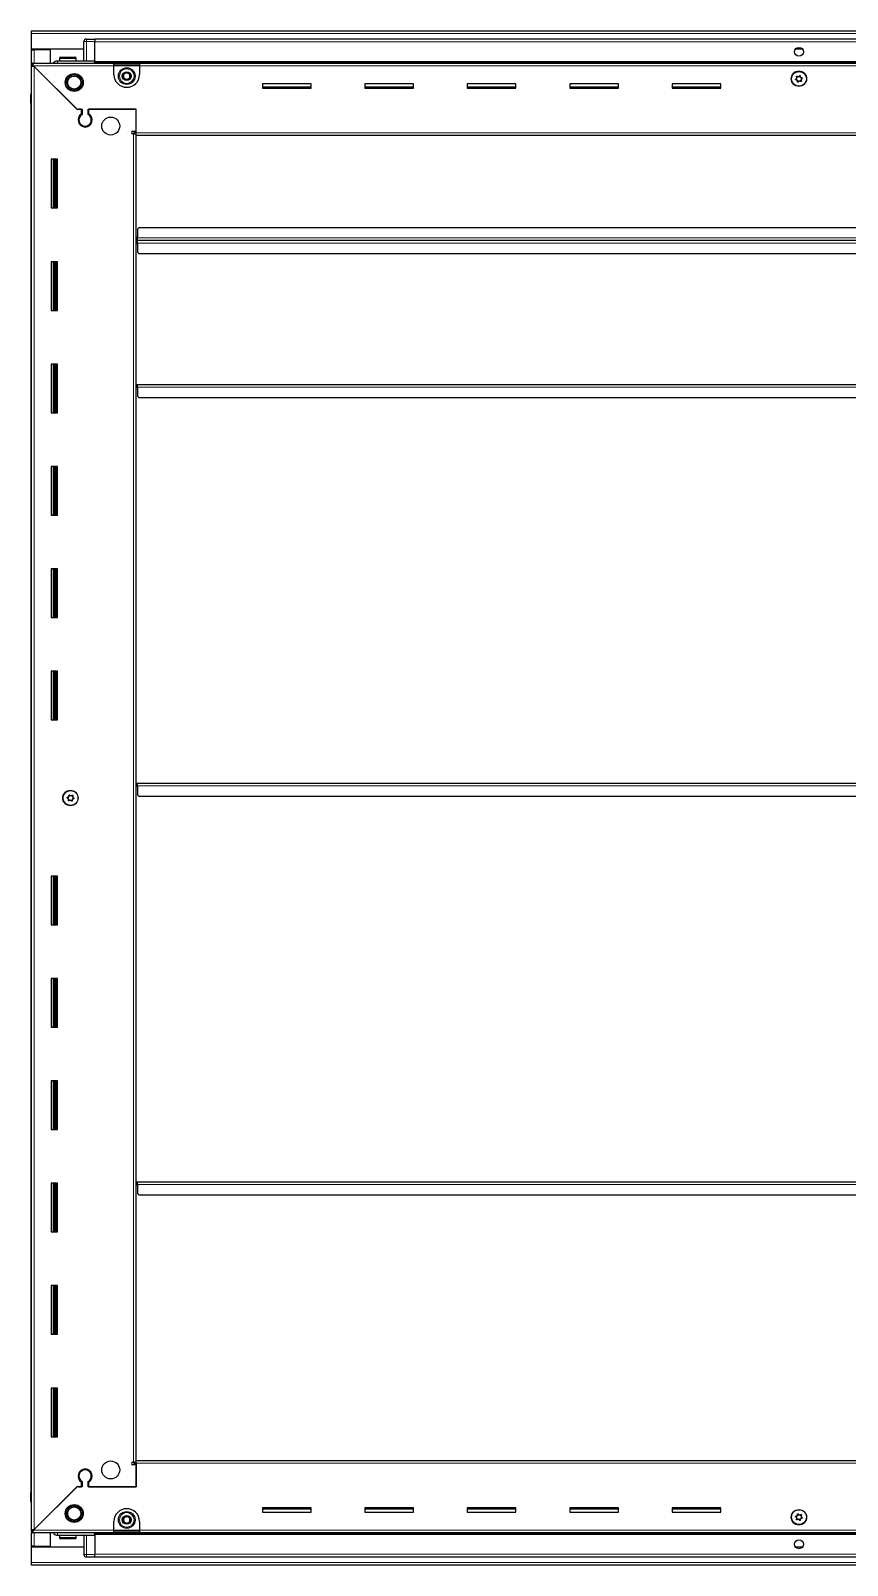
# Model space of a CAD drawing. Header units: millimetres. Extents: x 1315 to 6267, y -1645 to 1961.
# Drawn here: x 4991 to 5629, y 577 to 1776 of the extents above; entities that cross this region are included whole.
import ezdxf

# ---------------------------------------------------------------- set-up
doc = ezdxf.new("R2010")
doc.units = ezdxf.units.MM

msp = doc.modelspace()

# ---------------------------------------------------------------- linework, layer by layer
at = {"color": 7, "linetype": 'Continuous', "lineweight": 25}
for p, q in [((4991.66, 1773.72), (4991.66, 1775.82)), ((4991.66, 1775.82), (6190.66, 1775.82)), ((4991.66, 1761.32), (4991.66, 1773.72)), ((5032.66, 1752.32), (5032.66, 1767.32)), ((5033.34, 1768.82), (5033.34, 1768.82)), ((5034.66, 1769.32), (5041.16, 1769.32)), ((5034.66, 1769.32), (5041.16, 1769.32)), ((5041.16, 1769.32), (5041.16, 1769.32)), ((5041.16, 1769.32), (5041.16, 1769.32)), ((5041.16, 1769.32), (5041.16, 1767.32)), ((6141.16, 1769.17), (5041.16, 1769.17)), ((5041.16, 1752.32), (5041.16, 1767.32)), ((5032.66, 1761.32), (4991.66, 1761.32)), ((4991.66, 1760.82), (4991.66, 1761.32)), ((4991.66, 1760.82), (4993.76, 1760.82)), ((4991.66, 1750.57), (4991.66, 1760.82)), ((4991.66, 1749.07), (4991.66, 1750.57)), ((4991.66, 1750.57), (4992.66, 1750.57)), ((4992.66, 1749.07), (4992.66, 1750.57)), ((4992.66, 1750.57), (5056.16, 1750.57)), ((4993.16, 1760.82), (4993.16, 1761.32)), ((5006.66, 1760.82), (4993.76, 1760.82)), ((5006.66, 1750.57), (5006.66, 1760.82)), ((5012.16, 1752.32), (5041.16, 1752.32)), ((5013.66, 1754.22), (5013.66, 1752.32)), ((5014.46, 1755.02), (5025.86, 1755.02)), ((5026.66, 1752.32), (5026.66, 1754.22)), ((5041.09, 1750.57), (5041.16, 1752.29)), ((5041.16, 1752.32), (5041.16, 1751.82)), ((5041.16, 1751.17), (6141.16, 1751.17)), ((5056.16, 1748.47), (5056.16, 1750.57)), ((5056.16, 1750.57), (5076.16, 1750.57)), ((5076.16, 1750.57), (5076.16, 1748.47)), ((5076.16, 1750.57), (6106.16, 1750.57)), ((5594.03, 1761.32), (5588.29, 1761.32)), ((4991.66, 1748.57), (4991.66, 1749.07)), ((4991.66, 1749.07), (4992.66, 1749.07)), ((4991.66, 604.07), (4991.66, 1748.57)), ((4993.16, 1748.57), (4991.66, 1748.57)), ((4993.26, 1748.47), (5027.16, 1714.57)), ((5027.86, 1713.87), (4993.76, 1747.97)), ((5056.16, 1749.07), (5076.16, 1749.07)), ((5056.16, 1741.57), (5056.16, 1748.47)), ((5076.16, 1748.47), (5076.16, 1741.57)), ((5210.16, 1734.32), (5172.16, 1734.32)), ((5172.16, 1734.32), (5172.16, 1730.82)), ((5210.16, 1731.57), (5172.16, 1731.57)), ((5172.16, 1730.82), (5210.16, 1730.82)), ((5210.16, 1730.82), (5210.16, 1734.32)), ((5290.16, 1734.32), (5252.16, 1734.32)), ((5252.16, 1734.32), (5252.16, 1730.82)), ((5290.16, 1731.57), (5252.16, 1731.57)), ((5252.16, 1730.82), (5290.16, 1730.82)), ((5290.16, 1730.82), (5290.16, 1734.32)), ((5370.16, 1734.32), (5332.16, 1734.32)), ((5332.16, 1734.32), (5332.16, 1730.82)), ((5370.16, 1731.57), (5332.16, 1731.57)), ((5332.16, 1730.82), (5370.16, 1730.82)), ((5370.16, 1730.82), (5370.16, 1734.32)), ((5450.16, 1734.32), (5412.16, 1734.32)), ((5412.16, 1734.32), (5412.16, 1730.82)), ((5450.16, 1731.57), (5412.16, 1731.57)), ((5412.16, 1730.82), (5450.16, 1730.82)), ((5450.16, 1730.82), (5450.16, 1734.32)), ((5530.16, 1734.32), (5492.16, 1734.32)), ((5492.16, 1734.32), (5492.16, 1730.82)), ((5530.16, 1731.57), (5492.16, 1731.57)), ((5492.16, 1730.82), (5530.16, 1730.82)), ((5530.16, 1730.82), (5530.16, 1734.32)), ((4991.16, 1725.82), (4991.16, 1719.32)), ((4991.16, 1719.32), (4991.16, 1725.82)), ((4991.16, 1719.32), (4991.16, 1719.32)), ((4991.66, 1719.32), (4991.16, 1719.32)), ((4991.31, 1719.32), (4991.31, 633.32)), ((5027.16, 1714.57), (5031.36, 1714.57)), ((5028.56, 1714.57), (5027.86, 1713.87)), ((5030.66, 1714.57), (5028.56, 1714.57)), ((5030.66, 1714.57), (5030.66, 1710.68)), ((5031.36, 1714.57), (5031.36, 1710.29)), ((5035.96, 1714.57), (5073.66, 1714.57)), ((5035.96, 1710.29), (5035.96, 1714.57)), ((5036.66, 1710.68), (5036.66, 1714.57)), ((5073.66, 1714.57), (5036.66, 1714.57)), ((5073.66, 1695.92), (5073.66, 1714.57)), ((5073.66, 1697.32), (5073.66, 1714.57)), ((5031.66, 1701.71), (5031.66, 1700.95)), ((5070.81, 1697.32), (5073.66, 1697.32)), ((5071.56, 1695.32), (5070.81, 1695.32)), ((5071.56, 1695.32), (5073.66, 1695.32)), ((5073.66, 1696.32), (5071.66, 1696.32)), ((5071.66, 1696.32), (5071.66, 1695.32)), ((5073.66, 1693.82), (5073.66, 1695.92)), ((6108.66, 1693.82), (5073.66, 1693.82)), ((5073.66, 658.82), (5073.66, 1693.82)), ((5012.16, 1675.32), (5007.16, 1675.32)), ((5007.16, 1675.32), (5007.16, 1637.32)), ((5009.31, 1637.32), (5009.31, 1675.32)), ((5011.1, 1637.32), (5011.1, 1675.32)), ((5011.14, 1637.32), (5011.14, 1675.32)), ((5012.16, 1637.32), (5012.16, 1675.32)), ((5007.16, 1637.32), (5012.16, 1637.32)), ((5075.66, 1621.82), (5074.66, 1620.82)), ((5074.66, 1620.82), (5074.66, 1613.92)), ((6106.66, 1621.82), (5075.66, 1621.82)), ((5074.41, 1611.82), (5073.66, 1611.82)), ((5074.66, 1614.67), (5074.41, 1614.67)), ((5074.41, 1614.67), (5074.41, 1611.82)), ((5074.41, 1611.82), (5074.41, 1608.97)), ((5074.41, 1608.97), (5074.66, 1608.97)), ((5074.66, 1611.82), (5074.66, 1613.92)), ((5074.66, 1609.72), (5074.66, 1611.82)), ((6107.66, 1611.82), (5074.66, 1611.82)), ((5074.66, 1609.72), (5074.66, 1602.82)), ((5012.16, 1595.32), (5007.16, 1595.32)), ((5007.16, 1595.32), (5007.16, 1557.32)), ((5009.31, 1557.32), (5009.31, 1595.32)), ((5011.1, 1557.32), (5011.1, 1595.32)), ((5011.14, 1557.32), (5011.14, 1595.32)), ((5012.16, 1557.32), (5012.16, 1595.32)), ((5074.66, 1602.82), (5075.66, 1601.82)), ((5075.66, 1601.82), (6106.66, 1601.82)), ((5007.16, 1557.32), (5012.16, 1557.32)), ((5012.16, 1515.32), (5007.16, 1515.32)), ((5007.16, 1515.32), (5007.16, 1477.32)), ((5009.31, 1477.32), (5009.31, 1515.32)), ((5011.1, 1477.32), (5011.1, 1515.32)), ((5011.14, 1477.32), (5011.14, 1515.32)), ((5012.16, 1477.32), (5012.16, 1515.32)), ((5073.66, 1499.32), (5074.41, 1499.32)), ((5074.41, 1499.32), (5074.41, 1496.47)), ((5074.66, 1497.22), (5074.66, 1499.32)), ((5074.66, 1499.32), (6107.66, 1499.32)), ((5074.41, 1496.47), (5074.66, 1496.47)), ((5074.66, 1497.22), (5074.66, 1490.32)), ((5074.66, 1490.32), (5075.66, 1489.32)), ((5075.66, 1489.32), (6106.66, 1489.32)), ((5007.16, 1477.32), (5012.16, 1477.32)), ((5012.16, 1435.32), (5007.16, 1435.32)), ((5007.16, 1435.32), (5007.16, 1397.32)), ((5009.31, 1397.32), (5009.31, 1435.32)), ((5011.1, 1397.32), (5011.1, 1435.32)), ((5011.14, 1397.32), (5011.14, 1435.32)), ((5012.16, 1397.32), (5012.16, 1435.32)), ((5007.16, 1397.32), (5012.16, 1397.32)), ((5012.16, 1355.32), (5007.16, 1355.32)), ((5007.16, 1355.32), (5007.16, 1317.32)), ((5009.31, 1317.32), (5009.31, 1355.32)), ((5011.1, 1317.32), (5011.1, 1355.32)), ((5011.14, 1317.32), (5011.14, 1355.32)), ((5012.16, 1317.32), (5012.16, 1355.32)), ((5007.16, 1317.32), (5012.16, 1317.32)), ((5012.16, 1275.32), (5007.16, 1275.32)), ((5007.16, 1275.32), (5007.16, 1237.32)), ((5009.31, 1237.32), (5009.31, 1275.32)), ((5011.1, 1237.32), (5011.1, 1275.32)), ((5011.14, 1237.32), (5011.14, 1275.32)), ((5012.16, 1237.32), (5012.16, 1275.32)), ((5007.16, 1237.32), (5012.16, 1237.32)), ((5073.66, 1187.82), (5074.41, 1187.82)), ((5074.41, 1187.82), (5074.41, 1184.97)), ((5074.66, 1185.72), (5074.66, 1187.82)), ((5074.66, 1187.82), (6107.66, 1187.82)), ((5074.41, 1184.97), (5074.66, 1184.97)), ((5074.66, 1185.72), (5074.66, 1178.82)), ((5074.66, 1178.82), (5075.66, 1177.82)), ((5075.66, 1177.82), (6106.66, 1177.82)), ((5012.16, 1115.32), (5007.16, 1115.32)), ((5007.16, 1115.32), (5007.16, 1077.32)), ((5009.31, 1077.32), (5009.31, 1115.32)), ((5011.1, 1077.32), (5011.1, 1115.32)), ((5011.14, 1077.32), (5011.14, 1115.32)), ((5012.16, 1077.32), (5012.16, 1115.32)), ((5007.16, 1077.32), (5012.16, 1077.32)), ((5012.16, 1035.32), (5007.16, 1035.32)), ((5007.16, 1035.32), (5007.16, 997.32)), ((5009.31, 997.32), (5009.31, 1035.32)), ((5011.1, 997.32), (5011.1, 1035.32)), ((5011.14, 997.32), (5011.14, 1035.32)), ((5012.16, 997.32), (5012.16, 1035.32)), ((5007.16, 997.32), (5012.16, 997.32)), ((5012.16, 955.32), (5007.16, 955.32)), ((5007.16, 955.32), (5007.16, 917.32)), ((5009.31, 917.32), (5009.31, 955.32)), ((5011.1, 917.32), (5011.1, 955.32)), ((5011.14, 917.32), (5011.14, 955.32)), ((5012.16, 917.32), (5012.16, 955.32)), ((5007.16, 917.32), (5012.16, 917.32)), ((5012.16, 875.32), (5007.16, 875.32)), ((5007.16, 875.32), (5007.16, 837.32)), ((5009.31, 837.32), (5009.31, 875.32)), ((5011.1, 837.32), (5011.1, 875.32)), ((5011.14, 837.32), (5011.14, 875.32)), ((5012.16, 837.32), (5012.16, 875.32)), ((5073.66, 876.32), (5074.41, 876.32)), ((5074.41, 876.32), (5074.41, 873.47)), ((5074.66, 874.22), (5074.66, 876.32)), ((5074.66, 876.32), (6107.66, 876.32)), ((5074.41, 873.47), (5074.66, 873.47)), ((5074.66, 874.22), (5074.66, 867.32)), ((5074.66, 867.32), (5075.66, 866.32)), ((5075.66, 866.32), (6106.66, 866.32)), ((5007.16, 837.32), (5012.16, 837.32)), ((5012.16, 795.32), (5007.16, 795.32)), ((5007.16, 795.32), (5007.16, 757.32)), ((5009.31, 757.32), (5009.31, 795.32)), ((5011.1, 757.32), (5011.1, 795.32)), ((5011.14, 757.32), (5011.14, 795.32)), ((5012.16, 757.32), (5012.16, 795.32)), ((5007.16, 757.32), (5012.16, 757.32)), ((5012.16, 715.32), (5007.16, 715.32)), ((5007.16, 715.32), (5007.16, 677.32)), ((5009.31, 677.32), (5009.31, 715.32)), ((5011.1, 677.32), (5011.1, 715.32)), ((5011.14, 677.32), (5011.14, 715.32)), ((5012.16, 677.32), (5012.16, 715.32)), ((5007.16, 677.32), (5012.16, 677.32)), ((5031.66, 651.7), (5031.66, 650.94)), ((5070.81, 657.32), (5071.56, 657.32)), ((5073.66, 655.32), (5070.81, 655.32)), ((5073.66, 657.32), (5071.56, 657.32)), ((5071.66, 657.32), (5071.66, 656.32)), ((5071.66, 656.32), (5073.66, 656.32)), ((5073.66, 656.72), (5073.66, 658.82)), ((5073.66, 658.82), (6108.66, 658.82)), ((5073.66, 656.72), (5073.66, 638.07)), ((5073.66, 638.07), (5073.66, 655.32)), ((5027.16, 638.07), (4993.26, 604.17)), ((4993.76, 604.67), (5027.86, 638.77)), ((5031.36, 638.07), (5027.16, 638.07)), ((5027.86, 638.77), (5028.56, 638.07)), ((5028.56, 638.07), (5030.66, 638.07)), ((5030.66, 641.96), (5030.66, 638.07)), ((5031.36, 642.36), (5031.36, 638.07)), ((5035.96, 638.07), (5035.96, 642.36)), ((5073.66, 638.07), (5035.96, 638.07)), ((5036.66, 638.07), (5036.66, 641.96)), ((5036.66, 638.07), (5073.66, 638.07)), ((4991.16, 633.32), (4991.16, 633.32)), ((4991.16, 626.82), (4991.16, 633.32)), ((4991.16, 633.32), (4991.16, 633.32)), ((4991.16, 633.32), (4991.16, 626.82)), ((4991.66, 633.32), (4991.16, 633.32)), ((4991.66, 625.5), (4991.66, 625.5)), ((5210.16, 621.82), (5172.16, 621.82)), ((5172.16, 621.82), (5172.16, 618.32)), ((5172.16, 621.07), (5210.16, 621.07)), ((5172.16, 618.32), (5210.16, 618.32)), ((5210.16, 618.32), (5210.16, 621.82)), ((5290.16, 621.82), (5252.16, 621.82)), ((5252.16, 621.82), (5252.16, 618.32)), ((5252.16, 621.07), (5290.16, 621.07)), ((5252.16, 618.32), (5290.16, 618.32)), ((5290.16, 618.32), (5290.16, 621.82)), ((5370.16, 621.82), (5332.16, 621.82)), ((5332.16, 621.82), (5332.16, 618.32)), ((5332.16, 621.07), (5370.16, 621.07)), ((5332.16, 618.32), (5370.16, 618.32)), ((5370.16, 618.32), (5370.16, 621.82)), ((5450.16, 621.82), (5412.16, 621.82)), ((5412.16, 621.82), (5412.16, 618.32)), ((5412.16, 621.07), (5450.16, 621.07)), ((5412.16, 618.32), (5450.16, 618.32)), ((5450.16, 618.32), (5450.16, 621.82)), ((5530.16, 621.82), (5492.16, 621.82)), ((5492.16, 621.82), (5492.16, 618.32)), ((5492.16, 621.07), (5530.16, 621.07)), ((5492.16, 618.32), (5530.16, 618.32)), ((5530.16, 618.32), (5530.16, 621.82)), ((4991.66, 603.57), (4991.66, 604.07)), ((4993.16, 604.07), (4991.66, 604.07)), ((4991.66, 603.57), (4991.66, 602.07)), ((4992.66, 603.57), (4991.66, 603.57)), ((4991.66, 591.82), (4991.66, 602.07)), ((4992.66, 602.07), (4991.66, 602.07)), ((4992.66, 603.57), (4992.66, 602.07)), ((5056.16, 602.07), (4992.66, 602.07)), ((5006.66, 591.82), (5006.66, 602.07)), ((5012.16, 600.32), (5041.16, 600.32)), ((5013.66, 600.32), (5013.66, 598.42)), ((5026.66, 598.42), (5026.66, 600.32)), ((5032.66, 600.32), (5032.66, 585.32)), ((5041.16, 600.36), (5041.09, 602.07)), ((6141.16, 601.47), (5041.16, 601.47)), ((5041.16, 600.32), (5041.16, 600.82)), ((5041.16, 600.32), (5041.16, 585.32)), ((5056.16, 604.17), (5056.16, 611.07)), ((5056.16, 602.07), (5056.16, 604.17)), ((5076.16, 603.57), (5056.16, 603.57)), ((5076.16, 602.07), (5056.16, 602.07)), ((5076.16, 611.07), (5076.16, 604.17)), ((5076.16, 604.17), (5076.16, 602.07)), ((6106.16, 602.07), (5076.16, 602.07)), ((4993.76, 591.82), (4991.66, 591.82)), ((4991.66, 591.32), (4991.66, 591.82)), ((4991.66, 578.92), (4991.66, 591.32)), ((4991.66, 591.32), (5032.66, 591.32)), ((4993.16, 591.32), (4993.16, 591.82)), ((4993.76, 591.82), (5006.66, 591.82)), ((5018.24, 597.62), (5014.46, 597.62)), ((5025.86, 597.62), (5018.24, 597.62)), ((5588.29, 591.32), (5594.03, 591.32)), ((4991.66, 576.82), (4991.66, 578.92)), ((6190.66, 576.82), (4991.66, 576.82)), ((5032.66, 585.32), (5032.66, 585.32)), ((5034.66, 583.32), (5041.16, 583.32)), ((5034.66, 583.32), (5041.16, 583.32)), ((5041.16, 583.32), (5041.16, 585.32)), ((5041.16, 583.47), (6141.16, 583.47)), ((5041.16, 583.32), (5041.16, 583.32))]:
    msp.add_line(p, q, dxfattribs=at)
at = {"color": 8, "linetype": 'Continuous', "lineweight": 18}
for p, q in [((6190.66, 1773.72), (4991.66, 1773.72)), ((5032.66, 1767.32), (5034.66, 1767.32)), ((5034.66, 1769.32), (5034.66, 1767.32)), ((5034.66, 1767.32), (5034.66, 1752.32)), ((5041.16, 1767.32), (5034.66, 1767.32)), ((6141.16, 1767.17), (5041.16, 1767.17)), ((4993.76, 1760.82), (4993.76, 1761.32)), ((4993.76, 1750.57), (4993.76, 1760.82)), ((5013.66, 1754.22), (5026.66, 1754.22)), ((6141.16, 1751.82), (5041.16, 1751.82)), ((6141.16, 1750.59), (5041.16, 1750.59)), ((5056.16, 1748.47), (4993.26, 1748.47)), ((4993.76, 1747.97), (4993.76, 604.67)), ((5056.16, 1748.47), (5076.16, 1748.47)), ((6106.16, 1748.47), (5076.16, 1748.47)), ((4991.66, 1725.82), (4991.16, 1725.82)), ((5071.56, 657.32), (5071.56, 1695.32)), ((5073.66, 1695.92), (6108.66, 1695.92)), ((5008.66, 1675.32), (5008.66, 1637.32)), ((5009.9, 1675.32), (5009.9, 1637.32)), ((6107.66, 1613.92), (5074.66, 1613.92)), ((5074.66, 1609.72), (6107.66, 1609.72)), ((5008.66, 1595.32), (5008.66, 1557.32)), ((5009.9, 1595.32), (5009.9, 1557.32)), ((5008.66, 1515.32), (5008.66, 1477.32)), ((5009.9, 1515.32), (5009.9, 1477.32)), ((5074.66, 1497.22), (6107.66, 1497.22)), ((5008.66, 1435.32), (5008.66, 1397.32)), ((5009.9, 1435.32), (5009.9, 1397.32)), ((5008.66, 1355.32), (5008.66, 1317.32)), ((5009.9, 1355.32), (5009.9, 1317.32)), ((5008.66, 1275.32), (5008.66, 1237.32)), ((5009.9, 1275.32), (5009.9, 1237.32)), ((5074.66, 1185.72), (6107.66, 1185.72)), ((5008.66, 1115.32), (5008.66, 1077.32)), ((5009.9, 1115.32), (5009.9, 1077.32)), ((5008.66, 1035.32), (5008.66, 997.32)), ((5009.9, 1035.32), (5009.9, 997.32)), ((5008.66, 955.32), (5008.66, 917.32)), ((5009.9, 955.32), (5009.9, 917.32)), ((5008.66, 875.32), (5008.66, 837.32)), ((5009.9, 875.32), (5009.9, 837.32)), ((5074.66, 874.22), (6107.66, 874.22)), ((5008.66, 795.32), (5008.66, 757.32)), ((5009.9, 795.32), (5009.9, 757.32)), ((5008.66, 715.32), (5008.66, 677.32)), ((5009.9, 715.32), (5009.9, 677.32)), ((6108.66, 656.72), (5073.66, 656.72)), ((4991.66, 626.82), (4991.16, 626.82)), ((4993.26, 604.17), (5056.16, 604.17)), ((4993.76, 591.82), (4993.76, 602.07)), ((5034.66, 585.32), (5034.66, 600.32)), ((5041.16, 602.06), (6141.16, 602.06)), ((5041.16, 600.82), (6141.16, 600.82)), ((5076.16, 604.17), (5056.16, 604.17)), ((5076.16, 604.17), (6106.16, 604.17)), ((4993.76, 591.32), (4993.76, 591.82)), ((5017.97, 598.42), (5013.66, 598.42)), ((5026.66, 598.42), (5017.97, 598.42)), ((6190.66, 578.92), (4991.66, 578.92)), ((5032.66, 585.32), (5034.66, 585.32)), ((5041.16, 585.32), (5034.66, 585.32)), ((5034.66, 583.32), (5034.66, 585.32)), ((5041.16, 585.47), (6141.16, 585.47))]:
    msp.add_line(p, q, dxfattribs=at)
at = {"color": 7, "linetype": 'Continuous', "lineweight": 25}
for centre, radius in [((5591.16, 1759.32), 3.5), ((5025.16, 1735.32), 7), ((5025.16, 1735.32), 6.02), ((5025.16, 1735.32), 5.1), ((5066.16, 1740.32), 6.5), ((5066.16, 1740.32), 3.46), ((5591.16, 1738.32), 6), ((5591.16, 1738.17), 5.78), ((5591.16, 1738.17), 1.85), ((5053.66, 1701.32), 7), ((5022.16, 1176.32), 6), ((5022.31, 1176.32), 5.79), ((5022.31, 1176.32), 1.85), ((5053.66, 651.32), 7), ((5025.16, 617.32), 7), ((5025.16, 617.32), 6.02), ((5025.16, 617.32), 5.1), ((5066.16, 612.32), 6.5), ((5066.16, 612.32), 3.46), ((5591.16, 614.32), 6), ((5591.16, 614.47), 5.79), ((5591.16, 614.47), 1.85), ((5591.16, 593.32), 3.5)]:
    msp.add_circle(centre, radius, dxfattribs=at)
at = {"color": 8, "linetype": 'Continuous', "lineweight": 18}
for centre in [(5066.16, 1740.32), (5066.16, 612.32)]:
    msp.add_circle(centre, 5.7, dxfattribs=at)
at = {"color": 7, "linetype": 'Continuous', "lineweight": 25}
for centre, radius, start, end in [((5034.66, 1767.32), 2, 90, 180), ((5034.66, 1767.32), 2, 90, 131.40962), ((5014.46, 1754.22), 0.8, 90, 180), ((5025.86, 1754.22), 0.8, 0, 90), ((5032.46, 1752.52), 0.2, 270, 0), ((5066.16, 1741.57), 10, 180, 270), ((5066.16, 1740.32), 2.5, 134.01559, 194.01559), ((5066.16, 1740.32), 2.5, 194.01559, 254.01559), ((5066.16, 1740.32), 2.5, 74.01559, 134.01559), ((5066.16, 1741.57), 10, 270, 0), ((5066.16, 1740.32), 2.5, 14.01559, 74.01559), ((5066.16, 1740.32), 2.5, 314.01559, 14.01559), ((4993.16, 1725.82), 2, 138.59038, 180), ((5066.16, 1740.32), 2.5, 254.01559, 314.01559), ((5033.66, 1706.07), 5.5, 123.05573, 56.94427), ((5033.66, 1706.07), 4.8, 118.63099, 61.36901), ((5070.81, 1696.32), 1, 90, 270), ((5033.66, 646.57), 5.5, 303.05573, 236.94427), ((5033.66, 646.57), 4.8, 298.63099, 241.36901), ((5070.81, 656.32), 1, 90, 270), ((4993.16, 626.82), 2, 180, 221.39416), ((5066.16, 611.07), 10, 90, 180), ((5066.16, 612.32), 2.5, 127.47401, 187.47401), ((5066.16, 612.32), 2.5, 187.47401, 247.47401), ((5066.16, 612.32), 2.5, 67.47401, 127.47401), ((5066.16, 611.07), 10, 0, 90), ((5066.16, 612.32), 2.5, 7.47401, 67.47401), ((5066.16, 612.32), 2.5, 307.47401, 7.47401), ((5032.46, 600.12), 0.2, 0, 90), ((5066.16, 612.32), 2.5, 247.47401, 307.47401), ((5014.46, 598.42), 0.8, 180, 270), ((5025.86, 598.42), 0.8, 270, 0), ((5034.66, 585.32), 2, 180, 270), ((5034.66, 585.32), 2, 180, 270)]:
    msp.add_arc(centre, radius, start, end, dxfattribs=at)
for points, knots in [([(4993.26, 1748.47), (4993.22, 1748.73), (4993.13, 1749.22), (4992.99, 1749.86), (4992.86, 1750.33), (4992.75, 1750.55), (4992.69, 1750.57), (4992.66, 1750.57)], [0, 0, 0, 0, 0.2302553, 0.4485219, 0.6667858, 0.8850496, 1, 1, 1, 1]), ([(5008.95, 1750.57), (5009.07, 1750.77), (5009.45, 1751.42), (5010.61, 1752.13), (5011.64, 1752.26), (5012.16, 1752.32)], [0, 0, 0, 0, 0.1822499, 0.5911249, 1, 1, 1, 1]), ([(5041.16, 1752.32), (5041.16, 1752.29), (5041.16, 1752.21), (5041.16, 1751.59), (5041.16, 1751.01), (5041.16, 1750.62), (5041.16, 1750.59)], [0, 0, 0, 0, 0.3242788, 0.6485576, 0.9728365, 1, 1, 1, 1]), ([(4991.66, 1748.57), (4991.69, 1748.53), (4991.74, 1748.44), (4992.13, 1748.3), (4992.69, 1748.17), (4993.27, 1748.06), (4993.64, 1748), (4993.76, 1747.97)], [0, 0, 0, 0, 0.23025534, 0.4485219, 0.6667858, 0.88504963, 1, 1, 1, 1]), ([(5063.39, 1741.12), (5063.76, 1741.48), (5064.45, 1742.15), (5065.14, 1742.81), (5065.46, 1743.12)], [0, 0, 0, 0, 0.5346859, 1, 1, 1, 1]), ([(5064.09, 1738.32), (5064, 1738.65), (5063.8, 1739.45), (5063.56, 1740.42), (5063.42, 1741), (5063.39, 1741.12)], [0, 0, 0, 0, 0.36290056, 0.86687533, 1, 1, 1, 1]), ([(5065.46, 1743.12), (5065.96, 1742.98), (5066.89, 1742.72), (5067.81, 1742.45), (5068.24, 1742.33)], [0, 0, 0, 0, 0.5346859, 1, 1, 1, 1]), ([(5068.94, 1739.53), (5068.57, 1739.17), (5067.87, 1738.5), (5067.18, 1737.83), (5066.86, 1737.52)], [0, 0, 0, 0, 0.5346859, 1, 1, 1, 1]), ([(5068.24, 1742.33), (5068.27, 1742.21), (5068.41, 1741.63), (5068.65, 1740.66), (5068.85, 1739.86), (5068.94, 1739.53)], [0, 0, 0, 0, 0.1331247, 0.6370994, 1, 1, 1, 1]), ([(5589.28, 1740.24), (5589.27, 1740.23), (5589.25, 1740.21), (5589.24, 1740.15), (5589.25, 1740.01), (5589.35, 1739.64), (5589.49, 1739.11), (5589.32, 1738.5), (5588.96, 1738.13), (5588.66, 1737.88), (5588.49, 1737.72), (5588.44, 1737.64), (5588.42, 1737.6), (5588.43, 1737.57), (5588.44, 1737.54), (5588.5, 1737.49), (5588.75, 1737.39), (5589.21, 1737.29), (5589.85, 1736.98), (5590.1, 1736.31), (5590.16, 1735.84), (5590.23, 1735.58), (5590.28, 1735.53), (5590.3, 1735.51), (5590.33, 1735.5), (5590.37, 1735.51), (5590.41, 1735.52), (5590.48, 1735.57), (5590.65, 1735.72), (5590.91, 1735.99), (5591.32, 1736.31), (5591.94, 1736.42), (5592.45, 1736.23), (5592.82, 1736.1), (5592.97, 1736.07), (5593.02, 1736.09), (5593.05, 1736.1), (5593.07, 1736.13), (5593.08, 1736.19), (5593.07, 1736.34), (5592.97, 1736.71), (5592.83, 1737.23), (5593, 1737.84), (5593.36, 1738.21), (5593.66, 1738.46), (5593.84, 1738.63), (5593.89, 1738.71), (5593.9, 1738.75), (5593.9, 1738.78), (5593.88, 1738.81), (5593.83, 1738.85), (5593.58, 1738.95), (5593.11, 1739.06), (5592.48, 1739.37), (5592.22, 1740.03), (5592.16, 1740.51), (5592.09, 1740.76), (5592.05, 1740.82), (5592.02, 1740.84), (5591.99, 1740.85), (5591.96, 1740.84), (5591.92, 1740.82), (5591.85, 1740.78), (5591.68, 1740.63), (5591.41, 1740.36), (5591.01, 1740.04), (5590.38, 1739.93), (5589.87, 1740.11), (5589.51, 1740.25), (5589.36, 1740.27), (5589.3, 1740.26), (5589.29, 1740.25), (5589.28, 1740.24)], [0, 0, 0, 0, 0.0020087, 0.00442, 0.0093647, 0.0255282, 0.0677053, 0.0957862, 0.1246456, 0.1503415, 0.1605194, 0.1633943, 0.1656965, 0.1672448, 0.1688741, 0.1707699, 0.1786058, 0.2119941, 0.2499945, 0.2879948, 0.3213831, 0.329219, 0.3311148, 0.3327441, 0.3342924, 0.3362166, 0.3385353, 0.3413178, 0.349662, 0.3753578, 0.4042173, 0.4322982, 0.4744753, 0.4906388, 0.4966691, 0.49844, 0.5, 0.5020087, 0.50442, 0.5093647, 0.5255282, 0.5677053, 0.5957862, 0.6246456, 0.6503415, 0.6605194, 0.6633943, 0.6656965, 0.6672448, 0.6688741, 0.6707699, 0.6786058, 0.7119941, 0.7499945, 0.7879948, 0.8213831, 0.829219, 0.8311148, 0.8327441, 0.8342924, 0.8362166, 0.8385353, 0.8413178, 0.849662, 0.8753578, 0.9042173, 0.9322982, 0.9744753, 0.9906388, 0.9966691, 0.99844, 1, 1, 1, 1]), ([(5066.86, 1737.52), (5066.37, 1737.66), (5065.44, 1737.93), (5064.52, 1738.19), (5064.09, 1738.32)], [0, 0, 0, 0, 0.5346859, 1, 1, 1, 1]), ([(5023.95, 1178.6), (5023.94, 1178.6), (5023.91, 1178.61), (5023.85, 1178.61), (5023.72, 1178.57), (5023.37, 1178.4), (5022.89, 1178.15), (5022.25, 1178.19), (5021.82, 1178.47), (5021.51, 1178.71), (5021.32, 1178.85), (5021.23, 1178.88), (5021.19, 1178.89), (5021.15, 1178.87), (5021.13, 1178.85), (5021.1, 1178.79), (5021.05, 1178.53), (5021.05, 1178.05), (5020.87, 1177.36), (5020.27, 1176.98), (5019.82, 1176.82), (5019.59, 1176.7), (5019.54, 1176.64), (5019.53, 1176.61), (5019.53, 1176.58), (5019.54, 1176.55), (5019.56, 1176.51), (5019.62, 1176.46), (5019.8, 1176.32), (5020.12, 1176.11), (5020.52, 1175.79), (5020.76, 1175.2), (5020.68, 1174.66), (5020.63, 1174.28), (5020.63, 1174.13), (5020.65, 1174.07), (5020.68, 1174.05), (5020.71, 1174.03), (5020.77, 1174.04), (5020.91, 1174.08), (5021.25, 1174.25), (5021.74, 1174.49), (5022.37, 1174.46), (5022.81, 1174.18), (5023.11, 1173.94), (5023.31, 1173.8), (5023.4, 1173.77), (5023.44, 1173.76), (5023.47, 1173.77), (5023.49, 1173.8), (5023.53, 1173.86), (5023.57, 1174.12), (5023.58, 1174.6), (5023.75, 1175.29), (5024.35, 1175.67), (5024.8, 1175.82), (5025.04, 1175.95), (5025.09, 1176), (5025.1, 1176.03), (5025.1, 1176.06), (5025.09, 1176.1), (5025.06, 1176.13), (5025, 1176.19), (5024.82, 1176.33), (5024.5, 1176.53), (5024.1, 1176.86), (5023.87, 1177.45), (5023.94, 1177.98), (5024, 1178.37), (5023.99, 1178.52), (5023.97, 1178.57), (5023.96, 1178.59), (5023.95, 1178.6)], [0, 0, 0, 0, 0.0020087, 0.00442, 0.0093647, 0.0255282, 0.0677053, 0.0957862, 0.1246456, 0.1503415, 0.1605194, 0.1633943, 0.1656965, 0.1672448, 0.1688741, 0.1707699, 0.1786058, 0.2119941, 0.2499945, 0.2879948, 0.3213831, 0.329219, 0.3311148, 0.3327441, 0.3342924, 0.3362166, 0.3385353, 0.3413178, 0.349662, 0.3753578, 0.4042173, 0.4322982, 0.4744753, 0.4906388, 0.4966691, 0.49844, 0.5, 0.5020087, 0.50442, 0.5093647, 0.5255282, 0.5677053, 0.5957862, 0.6246456, 0.6503415, 0.6605194, 0.6633943, 0.6656965, 0.6672448, 0.6688741, 0.6707699, 0.6786058, 0.7119941, 0.7499945, 0.7879948, 0.8213831, 0.829219, 0.8311148, 0.8327441, 0.8342924, 0.8362166, 0.8385353, 0.8413178, 0.849662, 0.8753578, 0.9042173, 0.9322982, 0.9744753, 0.9906388, 0.9966691, 0.99844, 1, 1, 1, 1]), ([(5063.5, 613.43), (5063.6, 613.51), (5064.07, 613.87), (5064.86, 614.48), (5065.51, 614.98), (5065.79, 615.19)], [0, 0, 0, 0, 0.1331247, 0.6370994, 1, 1, 1, 1]), ([(5063.87, 610.57), (5063.8, 611.08), (5063.68, 612.03), (5063.55, 612.99), (5063.5, 613.43)], [0, 0, 0, 0, 0.5346859, 1, 1, 1, 1]), ([(5065.79, 615.19), (5066.26, 614.99), (5067.15, 614.62), (5068.04, 614.25), (5068.45, 614.08)], [0, 0, 0, 0, 0.53468586, 1, 1, 1, 1]), ([(5068.45, 614.08), (5068.52, 613.57), (5068.65, 612.61), (5068.77, 611.66), (5068.83, 611.22)], [0, 0, 0, 0, 0.5346859, 1, 1, 1, 1]), ([(5589.28, 612.4), (5589.29, 612.4), (5589.31, 612.38), (5589.37, 612.38), (5589.51, 612.4), (5589.88, 612.54), (5590.38, 612.72), (5591.01, 612.61), (5591.41, 612.29), (5591.69, 612.01), (5591.87, 611.85), (5591.95, 611.81), (5591.99, 611.8), (5592.02, 611.81), (5592.05, 611.83), (5592.09, 611.88), (5592.16, 612.14), (5592.22, 612.61), (5592.48, 613.28), (5593.11, 613.59), (5593.58, 613.69), (5593.83, 613.79), (5593.88, 613.84), (5593.9, 613.87), (5593.9, 613.9), (5593.89, 613.93), (5593.87, 613.97), (5593.82, 614.04), (5593.66, 614.19), (5593.36, 614.43), (5593, 614.8), (5592.83, 615.41), (5592.97, 615.94), (5593.07, 616.32), (5593.08, 616.47), (5593.07, 616.52), (5593.05, 616.55), (5593.01, 616.56), (5592.96, 616.57), (5592.81, 616.54), (5592.45, 616.41), (5591.94, 616.23), (5591.32, 616.34), (5590.92, 616.66), (5590.64, 616.94), (5590.46, 617.09), (5590.38, 617.14), (5590.33, 617.15), (5590.3, 617.14), (5590.28, 617.12), (5590.23, 617.06), (5590.16, 616.81), (5590.1, 616.33), (5589.85, 615.67), (5589.21, 615.36), (5588.75, 615.25), (5588.5, 615.15), (5588.44, 615.11), (5588.43, 615.08), (5588.42, 615.05), (5588.43, 615.01), (5588.45, 614.98), (5588.5, 614.91), (5588.67, 614.76), (5588.97, 614.52), (5589.32, 614.14), (5589.49, 613.53), (5589.35, 613.01), (5589.25, 612.63), (5589.24, 612.48), (5589.26, 612.43), (5589.27, 612.41), (5589.28, 612.4)], [0, 0, 0, 0, 0.0020087, 0.00442, 0.0093647, 0.0255282, 0.0677053, 0.0957862, 0.1246456, 0.1503415, 0.1605194, 0.1633943, 0.1656965, 0.1672448, 0.1688741, 0.1707699, 0.1786058, 0.2119941, 0.2499945, 0.2879948, 0.3213831, 0.329219, 0.3311148, 0.3327441, 0.3342924, 0.3362166, 0.3385353, 0.3413178, 0.349662, 0.3753578, 0.4042173, 0.4322982, 0.4744753, 0.4906388, 0.4966691, 0.49844, 0.5, 0.5020087, 0.50442, 0.5093647, 0.5255282, 0.5677053, 0.5957862, 0.6246456, 0.6503415, 0.6605194, 0.6633943, 0.6656965, 0.6672448, 0.6688741, 0.6707699, 0.6786058, 0.7119941, 0.7499945, 0.7879948, 0.8213831, 0.829219, 0.8311148, 0.8327441, 0.8342924, 0.8362166, 0.8385353, 0.8413178, 0.849662, 0.8753578, 0.9042173, 0.9322982, 0.9744753, 0.9906388, 0.9966691, 0.99844, 1, 1, 1, 1]), ([(4993.76, 604.67), (4993.51, 604.63), (4993.02, 604.54), (4992.37, 604.4), (4991.91, 604.27), (4991.69, 604.16), (4991.67, 604.1), (4991.66, 604.07)], [0, 0, 0, 0, 0.23025534, 0.4485219, 0.6667858, 0.88504963, 1, 1, 1, 1]), ([(4992.66, 602.07), (4992.71, 602.1), (4992.8, 602.15), (4992.93, 602.55), (4993.06, 603.1), (4993.17, 603.68), (4993.24, 604.05), (4993.26, 604.17)], [0, 0, 0, 0, 0.2302553, 0.4485219, 0.6667858, 0.8850496, 1, 1, 1, 1]), ([(5008.95, 602.07), (5009.07, 601.87), (5009.45, 601.22), (5010.61, 600.51), (5011.64, 600.39), (5012.16, 600.32)], [0, 0, 0, 0, 0.1822499, 0.5911249, 1, 1, 1, 1]), ([(5041.16, 600.32), (5041.16, 600.36), (5041.16, 600.44), (5041.16, 601.05), (5041.16, 601.63), (5041.16, 602.03), (5041.16, 602.06)], [0, 0, 0, 0, 0.3242788, 0.6485576, 0.9728365, 1, 1, 1, 1]), ([(5066.54, 609.46), (5066.06, 609.66), (5065.17, 610.03), (5064.28, 610.4), (5063.87, 610.57)], [0, 0, 0, 0, 0.5346859, 1, 1, 1, 1]), ([(5068.83, 611.22), (5068.56, 611.01), (5067.9, 610.51), (5067.11, 609.9), (5066.64, 609.54), (5066.54, 609.46)], [0, 0, 0, 0, 0.3629006, 0.8668753, 1, 1, 1, 1])]:
    msp.add_open_spline(points, degree=3, knots=knots, dxfattribs=at)
at = {"color": 8, "linetype": 'Continuous', "lineweight": 18}
for points in [[(5012.16, 1752.32), (5012.16, 1752.28), (5012.16, 1752.2), (5012.16, 1751.77), (5012.16, 1751.31), (5012.16, 1750.9), (5012.16, 1750.63), (5012.16, 1750.57)], [(5012.16, 600.32), (5012.16, 600.37), (5012.16, 600.44), (5012.16, 600.88), (5012.16, 601.33), (5012.16, 601.75), (5012.16, 602.02), (5012.16, 602.07)]]:
    msp.add_open_spline(points, degree=3, knots=[0, 0, 0, 0, 0.3597529, 0.5534142, 0.7511852, 0.9489563, 1, 1, 1, 1], dxfattribs=at)
at = {"color": 7, "linetype": 'Continuous', "lineweight": 25}
for points in [[(4993.26, 1748.47), (4993.21, 1748.55), (4993.11, 1748.71), (4992.96, 1748.91), (4992.81, 1749.05), (4992.71, 1749.06), (4992.66, 1749.07)], [(4993.16, 1748.57), (4993.17, 1748.52), (4993.19, 1748.42), (4993.33, 1748.27), (4993.53, 1748.12), (4993.68, 1748.02), (4993.76, 1747.97)], [(4992.66, 603.57), (4992.71, 603.58), (4992.81, 603.6), (4992.96, 603.74), (4993.11, 603.94), (4993.21, 604.09), (4993.26, 604.17)], [(4993.76, 604.67), (4993.68, 604.62), (4993.53, 604.52), (4993.33, 604.37), (4993.19, 604.22), (4993.17, 604.12), (4993.16, 604.07)]]:
    msp.add_open_spline(points, degree=3, dxfattribs=at)

doc.saveas('drawing.dxf')
